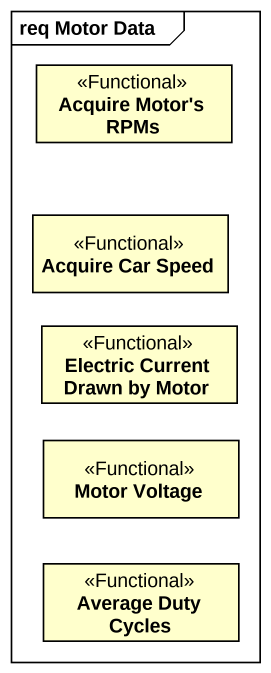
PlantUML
@startuml
mainframe req Motor Data
hide circle
hide empty members
class "Acquire Motor's RPMs" as Acquire_Motor_s_RPMs <<Functional>>
class "Acquire Car Speed" as Acquire_Car_Speed <<Functional>>
class "Electric Current Drawn by Motor" as Electric_Current_Drawn_by <<Functional>>
class "Motor Voltage" as Motor_Voltage <<Functional>>
class "Average Duty Cycles" as Average_Duty_Cycles <<Functional>>
@enduml
